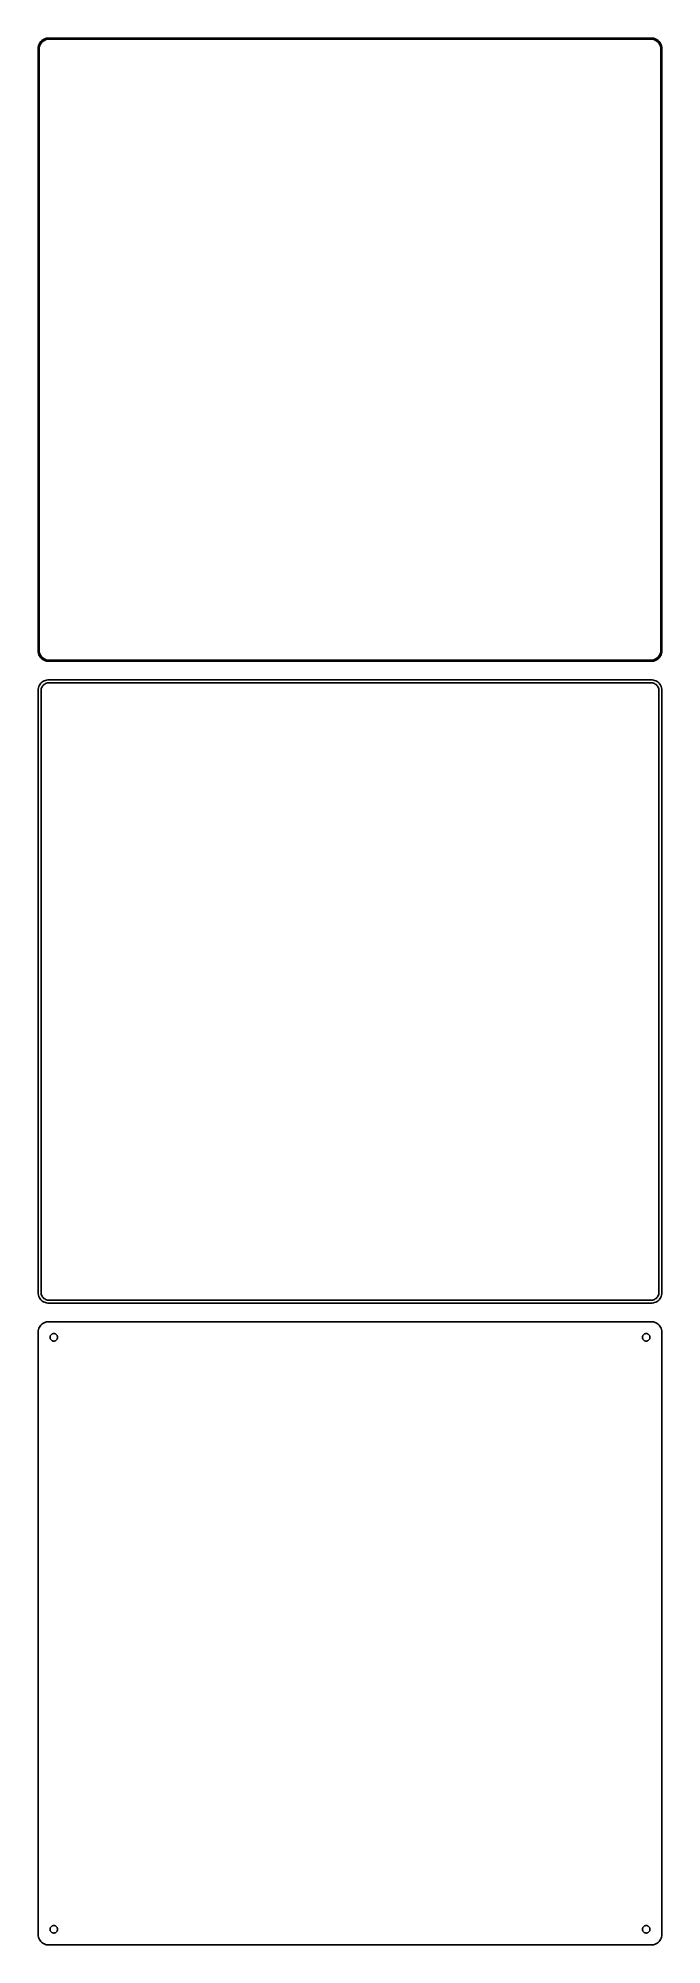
# Model space of a CAD drawing. Header units: metres. Extents: x -150 to 150, y 468 to 1386.
import ezdxf

# ---------------------------------------------------------------- set-up
doc = ezdxf.new("R2010")
doc.units = ezdxf.units.M

msp = doc.modelspace()

# ---------------------------------------------------------------- linework, layer by layer
for p, q in [((-149.961, 1381.63), (-150, 1381)), ((-150, 1381), (-150, 1091)), ((-149.843, 1382.24), (-149.961, 1381.63)), ((-149.649, 1382.84), (-149.843, 1382.24)), ((-149.382, 1383.41), (-149.649, 1382.84)), ((-149.5, 1380.75), (-149.463, 1381.35)), ((-149.5, 1091.25), (-149.5, 1380.75)), ((-149.463, 1381.35), (-149.351, 1381.93)), ((-149.045, 1383.94), (-149.382, 1383.41)), ((-149.351, 1381.93), (-149.166, 1382.5)), ((-149.166, 1382.5), (-148.912, 1383.04)), ((-148.645, 1384.42), (-149.045, 1383.94)), ((-148.912, 1383.04), (-148.593, 1383.54)), ((-148.187, 1384.85), (-148.645, 1384.42)), ((-148.593, 1383.54), (-148.213, 1384)), ((-148.213, 1384), (-147.778, 1384.41)), ((-147.679, 1385.22), (-148.187, 1384.85)), ((-147.778, 1384.41), (-147.295, 1384.76)), ((-147.129, 1385.52), (-147.679, 1385.22)), ((-147.295, 1384.76), (-146.772, 1385.05)), ((-146.545, 1385.76), (-147.129, 1385.52)), ((-146.772, 1385.05), (-146.218, 1385.27)), ((-145.937, 1385.91), (-146.545, 1385.76)), ((-146.218, 1385.27), (-145.64, 1385.42)), ((-145.314, 1385.99), (-145.937, 1385.91)), ((-145.64, 1385.42), (-145.048, 1385.49)), ((145.314, 1385.99), (-145.314, 1385.99)), ((-145.048, 1385.49), (145.048, 1385.49)), ((145.048, 1385.49), (145.64, 1385.42)), ((145.937, 1385.91), (145.314, 1385.99)), ((145.64, 1385.42), (146.218, 1385.27)), ((146.545, 1385.76), (145.937, 1385.91)), ((146.218, 1385.27), (146.772, 1385.05)), ((147.129, 1385.52), (146.545, 1385.76)), ((146.772, 1385.05), (147.295, 1384.76)), ((147.679, 1385.22), (147.129, 1385.52)), ((147.295, 1384.76), (147.778, 1384.41)), ((148.187, 1384.85), (147.679, 1385.22)), ((147.778, 1384.41), (148.213, 1384)), ((148.645, 1384.42), (148.187, 1384.85)), ((148.213, 1384), (148.593, 1383.54)), ((148.593, 1383.54), (148.912, 1383.04)), ((149.045, 1383.94), (148.645, 1384.42)), ((148.912, 1383.04), (149.166, 1382.5)), ((149.382, 1383.41), (149.045, 1383.94)), ((149.166, 1382.5), (149.351, 1381.93)), ((149.351, 1381.93), (149.463, 1381.35)), ((149.649, 1382.84), (149.382, 1383.41)), ((149.463, 1381.35), (149.5, 1380.75)), ((149.5, 1380.75), (149.5, 1091.25)), ((149.843, 1382.24), (149.649, 1382.84)), ((149.961, 1381.63), (149.843, 1382.24)), ((150, 1381), (149.961, 1381.63)), ((150, 1091), (150, 1381)), ((-150, 1091), (-149.961, 1090.37)), ((-149.961, 1090.37), (-149.843, 1089.76)), ((-149.843, 1089.76), (-149.649, 1089.16)), ((-149.649, 1089.16), (-149.382, 1088.59)), ((-149.463, 1090.65), (-149.5, 1091.25)), ((-149.351, 1090.07), (-149.463, 1090.65)), ((-149.382, 1088.59), (-149.045, 1088.06)), ((-149.166, 1089.5), (-149.351, 1090.07)), ((-148.912, 1088.96), (-149.166, 1089.5)), ((-149.045, 1088.06), (-148.645, 1087.58)), ((-148.593, 1088.46), (-148.912, 1088.96)), ((-148.645, 1087.58), (-148.187, 1087.15)), ((-148.213, 1088), (-148.593, 1088.46)), ((-147.778, 1087.59), (-148.213, 1088)), ((-148.187, 1087.15), (-147.679, 1086.78)), ((-147.295, 1087.24), (-147.778, 1087.59)), ((-147.679, 1086.78), (-147.129, 1086.48)), ((-146.772, 1086.95), (-147.295, 1087.24)), ((-147.129, 1086.48), (-146.545, 1086.24)), ((-146.218, 1086.73), (-146.772, 1086.95)), ((-146.545, 1086.24), (-145.937, 1086.09)), ((-145.64, 1086.58), (-146.218, 1086.73)), ((-145.937, 1086.09), (-145.314, 1086.01)), ((-145.048, 1086.51), (-145.64, 1086.58)), ((-145.314, 1086.01), (145.314, 1086.01)), ((145.048, 1086.51), (-145.048, 1086.51)), ((145.64, 1086.58), (145.048, 1086.51)), ((145.314, 1086.01), (145.937, 1086.09)), ((146.218, 1086.73), (145.64, 1086.58)), ((145.937, 1086.09), (146.545, 1086.24)), ((146.772, 1086.95), (146.218, 1086.73)), ((146.545, 1086.24), (147.129, 1086.48)), ((147.295, 1087.24), (146.772, 1086.95)), ((147.129, 1086.48), (147.679, 1086.78)), ((147.778, 1087.59), (147.295, 1087.24)), ((147.679, 1086.78), (148.187, 1087.15)), ((148.213, 1088), (147.778, 1087.59)), ((148.187, 1087.15), (148.645, 1087.58)), ((148.593, 1088.46), (148.213, 1088)), ((148.912, 1088.96), (148.593, 1088.46)), ((148.645, 1087.58), (149.045, 1088.06)), ((149.166, 1089.5), (148.912, 1088.96)), ((149.045, 1088.06), (149.382, 1088.59)), ((149.351, 1090.07), (149.166, 1089.5)), ((149.463, 1090.65), (149.351, 1090.07)), ((149.382, 1088.59), (149.649, 1089.16)), ((149.5, 1091.25), (149.463, 1090.65)), ((149.649, 1089.16), (149.843, 1089.76)), ((149.843, 1089.76), (149.961, 1090.37)), ((149.961, 1090.37), (150, 1091)), ((-149.382, 1074.41), (-149.649, 1073.84)), ((-149.045, 1074.94), (-149.382, 1074.41)), ((-148.645, 1075.42), (-149.045, 1074.94)), ((-148.187, 1075.85), (-148.645, 1075.42)), ((-147.679, 1076.22), (-148.187, 1075.85)), ((-147.88, 1074.02), (-147.571, 1074.4)), ((-147.129, 1076.52), (-147.679, 1076.22)), ((-147.571, 1074.4), (-147.216, 1074.73)), ((-147.216, 1074.73), (-146.823, 1075.02)), ((-146.545, 1076.76), (-147.129, 1076.52)), ((-146.823, 1075.02), (-146.398, 1075.25)), ((-145.937, 1076.91), (-146.545, 1076.76)), ((-146.398, 1075.25), (-145.946, 1075.43)), ((-145.946, 1075.43), (-145.475, 1075.55)), ((-145.314, 1076.99), (-145.937, 1076.91)), ((-145.475, 1075.55), (-144.993, 1075.61)), ((145.314, 1076.99), (-145.314, 1076.99)), ((-144.993, 1075.61), (144.993, 1075.61)), ((144.993, 1075.61), (145.475, 1075.55)), ((145.937, 1076.91), (145.314, 1076.99)), ((145.475, 1075.55), (145.946, 1075.43)), ((146.545, 1076.76), (145.937, 1076.91)), ((145.946, 1075.43), (146.398, 1075.25)), ((146.398, 1075.25), (146.823, 1075.02)), ((147.129, 1076.52), (146.545, 1076.76)), ((146.823, 1075.02), (147.216, 1074.73)), ((147.679, 1076.22), (147.129, 1076.52)), ((147.216, 1074.73), (147.571, 1074.4)), ((147.571, 1074.4), (147.88, 1074.02)), ((148.187, 1075.85), (147.679, 1076.22)), ((148.645, 1075.42), (148.187, 1075.85)), ((149.045, 1074.94), (148.645, 1075.42)), ((149.382, 1074.41), (149.045, 1074.94)), ((149.649, 1073.84), (149.382, 1074.41)), ((-149.961, 1072.63), (-150, 1072)), ((-150, 1072), (-150, 782)), ((-149.843, 1073.24), (-149.961, 1072.63)), ((-149.649, 1073.84), (-149.843, 1073.24)), ((-148.619, 1071.75), (-148.589, 1072.23)), ((-148.619, 782.25), (-148.619, 1071.75)), ((-148.589, 1072.23), (-148.498, 1072.71)), ((-148.498, 1072.71), (-148.348, 1073.17)), ((-148.348, 1073.17), (-148.141, 1073.61)), ((-148.141, 1073.61), (-147.88, 1074.02)), ((147.88, 1074.02), (148.141, 1073.61)), ((148.141, 1073.61), (148.348, 1073.17)), ((148.348, 1073.17), (148.498, 1072.71)), ((148.498, 1072.71), (148.589, 1072.23)), ((148.589, 1072.23), (148.619, 1071.75)), ((148.619, 1071.75), (148.619, 782.25)), ((149.843, 1073.24), (149.649, 1073.84)), ((149.961, 1072.63), (149.843, 1073.24)), ((150, 1072), (149.961, 1072.63)), ((150, 782), (150, 1072)), ((-150, 782), (-149.961, 781.373)), ((-149.961, 781.373), (-149.843, 780.757)), ((-149.843, 780.757), (-149.649, 780.159)), ((-148.589, 781.765), (-148.619, 782.25)), ((-148.498, 781.288), (-148.589, 781.765)), ((-148.348, 780.826), (-148.498, 781.288)), ((-148.141, 780.386), (-148.348, 780.826)), ((-147.88, 779.976), (-148.141, 780.386)), ((148.141, 780.386), (147.88, 779.976)), ((148.348, 780.826), (148.141, 780.386)), ((148.498, 781.288), (148.348, 780.826)), ((148.589, 781.765), (148.498, 781.288)), ((148.619, 782.25), (148.589, 781.765)), ((149.649, 780.159), (149.843, 780.757)), ((149.843, 780.757), (149.961, 781.373)), ((149.961, 781.373), (150, 782)), ((-149.649, 780.159), (-149.382, 779.591)), ((-149.382, 779.591), (-149.045, 779.061)), ((-149.045, 779.061), (-148.645, 778.577)), ((-148.645, 778.577), (-148.187, 778.147)), ((-148.187, 778.147), (-147.679, 777.778)), ((-147.571, 779.601), (-147.88, 779.976)), ((-147.679, 777.778), (-147.129, 777.476)), ((-147.216, 779.269), (-147.571, 779.601)), ((-146.823, 778.983), (-147.216, 779.269)), ((-147.129, 777.476), (-146.545, 777.245)), ((-146.398, 778.749), (-146.823, 778.983)), ((-146.545, 777.245), (-145.937, 777.089)), ((-145.946, 778.57), (-146.398, 778.749)), ((-145.475, 778.449), (-145.946, 778.57)), ((-145.937, 777.089), (-145.314, 777.01)), ((-144.993, 778.388), (-145.475, 778.449)), ((-145.314, 777.01), (145.314, 777.01)), ((144.993, 778.388), (-144.993, 778.388)), ((145.475, 778.449), (144.993, 778.388)), ((145.314, 777.01), (145.937, 777.089)), ((145.946, 778.57), (145.475, 778.449)), ((145.937, 777.089), (146.545, 777.245)), ((146.398, 778.749), (145.946, 778.57)), ((146.823, 778.983), (146.398, 778.749)), ((146.545, 777.245), (147.129, 777.476)), ((147.216, 779.269), (146.823, 778.983)), ((147.129, 777.476), (147.679, 777.778)), ((147.571, 779.601), (147.216, 779.269)), ((147.88, 779.976), (147.571, 779.601)), ((147.679, 777.778), (148.187, 778.147)), ((148.187, 778.147), (148.645, 778.577)), ((148.645, 778.577), (149.045, 779.061)), ((149.045, 779.061), (149.382, 779.591)), ((149.382, 779.591), (149.649, 780.159)), ((-149.961, 763.627), (-150, 763)), ((-150, 763), (-150, 473)), ((-149.843, 764.243), (-149.961, 763.627)), ((-149.649, 764.841), (-149.843, 764.243)), ((-149.382, 765.409), (-149.649, 764.841)), ((-149.045, 765.939), (-149.382, 765.409)), ((-148.645, 766.423), (-149.045, 765.939)), ((-148.187, 766.853), (-148.645, 766.423)), ((-147.679, 767.222), (-148.187, 766.853)), ((-147.129, 767.524), (-147.679, 767.222)), ((-146.545, 767.755), (-147.129, 767.524)), ((-145.937, 767.911), (-146.545, 767.755)), ((-145.314, 767.99), (-145.937, 767.911)), ((145.314, 767.99), (-145.314, 767.99)), ((-143.647, 761.887), (-143.464, 762.02)), ((-143.464, 762.02), (-143.266, 762.129)), ((-143.266, 762.129), (-143.056, 762.212)), ((-143.056, 762.212), (-142.837, 762.268)), ((-142.837, 762.268), (-142.613, 762.296)), ((-142.613, 762.296), (-142.387, 762.296)), ((-142.387, 762.296), (-142.163, 762.268)), ((-142.163, 762.268), (-141.944, 762.212)), ((-141.944, 762.212), (-141.734, 762.129)), ((-141.734, 762.129), (-141.536, 762.02)), ((-141.536, 762.02), (-141.353, 761.887)), ((141.353, 761.887), (141.536, 762.02)), ((141.536, 762.02), (141.734, 762.129)), ((141.734, 762.129), (141.944, 762.212)), ((141.944, 762.212), (142.163, 762.268)), ((142.163, 762.268), (142.387, 762.296)), ((142.387, 762.296), (142.613, 762.296)), ((142.613, 762.296), (142.837, 762.268)), ((142.837, 762.268), (143.056, 762.212)), ((143.056, 762.212), (143.266, 762.129)), ((143.266, 762.129), (143.464, 762.02)), ((143.464, 762.02), (143.647, 761.887)), ((145.937, 767.911), (145.314, 767.99)), ((146.545, 767.755), (145.937, 767.911)), ((147.129, 767.524), (146.545, 767.755)), ((147.679, 767.222), (147.129, 767.524)), ((148.187, 766.853), (147.679, 767.222)), ((148.645, 766.423), (148.187, 766.853)), ((149.045, 765.939), (148.645, 766.423)), ((149.382, 765.409), (149.045, 765.939)), ((149.649, 764.841), (149.382, 765.409)), ((149.843, 764.243), (149.649, 764.841)), ((149.961, 763.627), (149.843, 764.243)), ((150, 763), (149.961, 763.627)), ((150, 473), (150, 763)), ((-144.3, 760.5), (-144.286, 760.726)), ((-144.286, 760.274), (-144.3, 760.5)), ((-144.286, 760.726), (-144.243, 760.948)), ((-144.243, 760.052), (-144.286, 760.274)), ((-144.243, 760.948), (-144.174, 761.163)), ((-144.174, 759.837), (-144.243, 760.052)), ((-144.174, 761.163), (-144.077, 761.367)), ((-144.077, 759.633), (-144.174, 759.837)), ((-144.077, 761.367), (-143.956, 761.558)), ((-143.956, 759.442), (-144.077, 759.633)), ((-143.956, 761.558), (-143.812, 761.732)), ((-143.812, 759.268), (-143.956, 759.442)), ((-143.812, 761.732), (-143.647, 761.887)), ((-143.647, 759.113), (-143.812, 759.268)), ((-143.464, 758.98), (-143.647, 759.113)), ((-143.266, 758.871), (-143.464, 758.98)), ((-143.056, 758.788), (-143.266, 758.871)), ((-142.837, 758.732), (-143.056, 758.788)), ((-142.613, 758.704), (-142.837, 758.732)), ((-142.387, 758.704), (-142.613, 758.704)), ((-142.163, 758.732), (-142.387, 758.704)), ((-141.944, 758.788), (-142.163, 758.732)), ((-141.734, 758.871), (-141.944, 758.788)), ((-141.536, 758.98), (-141.734, 758.871)), ((-141.353, 759.113), (-141.536, 758.98)), ((-141.353, 761.887), (-141.188, 761.732)), ((-141.188, 759.268), (-141.353, 759.113)), ((-141.188, 761.732), (-141.044, 761.558)), ((-141.044, 759.442), (-141.188, 759.268)), ((-141.044, 761.558), (-140.923, 761.367)), ((-140.923, 759.633), (-141.044, 759.442)), ((-140.923, 761.367), (-140.826, 761.163)), ((-140.826, 759.837), (-140.923, 759.633)), ((-140.826, 761.163), (-140.757, 760.948)), ((-140.757, 760.052), (-140.826, 759.837)), ((-140.757, 760.948), (-140.714, 760.726)), ((-140.714, 760.274), (-140.757, 760.052)), ((-140.714, 760.726), (-140.7, 760.5)), ((-140.7, 760.5), (-140.714, 760.274)), ((140.7, 760.5), (140.714, 760.726)), ((140.714, 760.274), (140.7, 760.5)), ((140.714, 760.726), (140.757, 760.948)), ((140.757, 760.052), (140.714, 760.274)), ((140.757, 760.948), (140.826, 761.163)), ((140.826, 759.837), (140.757, 760.052)), ((140.826, 761.163), (140.923, 761.367)), ((140.923, 759.633), (140.826, 759.837)), ((140.923, 761.367), (141.044, 761.558)), ((141.044, 759.442), (140.923, 759.633)), ((141.044, 761.558), (141.188, 761.732)), ((141.188, 759.268), (141.044, 759.442)), ((141.188, 761.732), (141.353, 761.887)), ((141.353, 759.113), (141.188, 759.268)), ((141.536, 758.98), (141.353, 759.113)), ((141.734, 758.871), (141.536, 758.98)), ((141.944, 758.788), (141.734, 758.871)), ((142.163, 758.732), (141.944, 758.788)), ((142.387, 758.704), (142.163, 758.732)), ((142.613, 758.704), (142.387, 758.704)), ((142.837, 758.732), (142.613, 758.704)), ((143.056, 758.788), (142.837, 758.732)), ((143.266, 758.871), (143.056, 758.788)), ((143.464, 758.98), (143.266, 758.871)), ((143.647, 759.113), (143.464, 758.98)), ((143.647, 761.887), (143.812, 761.732)), ((143.812, 759.268), (143.647, 759.113)), ((143.812, 761.732), (143.956, 761.558)), ((143.956, 759.442), (143.812, 759.268)), ((143.956, 761.558), (144.077, 761.367)), ((144.077, 759.633), (143.956, 759.442)), ((144.077, 761.367), (144.174, 761.163)), ((144.174, 759.837), (144.077, 759.633)), ((144.174, 761.163), (144.243, 760.948)), ((144.243, 760.052), (144.174, 759.837)), ((144.243, 760.948), (144.286, 760.726)), ((144.286, 760.274), (144.243, 760.052)), ((144.286, 760.726), (144.3, 760.5)), ((144.3, 760.5), (144.286, 760.274)), ((-150, 473), (-149.961, 472.373)), ((-149.961, 472.373), (-149.843, 471.757)), ((-149.843, 471.757), (-149.649, 471.159)), ((-149.649, 471.159), (-149.382, 470.591)), ((-149.382, 470.591), (-149.045, 470.061)), ((-149.045, 470.061), (-148.645, 469.577)), ((-148.645, 469.577), (-148.187, 469.147)), ((-148.187, 469.147), (-147.679, 468.778)), ((-147.679, 468.778), (-147.129, 468.476)), ((-147.129, 468.476), (-146.545, 468.245)), ((-146.545, 468.245), (-145.937, 468.089)), ((-144.3, 475.5), (-144.286, 475.726)), ((-144.286, 475.274), (-144.3, 475.5)), ((-144.286, 475.726), (-144.243, 475.948)), ((-144.243, 475.052), (-144.286, 475.274)), ((-144.243, 475.948), (-144.174, 476.163)), ((-144.174, 474.837), (-144.243, 475.052)), ((-144.174, 476.163), (-144.077, 476.367)), ((-144.077, 474.633), (-144.174, 474.837)), ((-144.077, 476.367), (-143.956, 476.558)), ((-143.956, 474.442), (-144.077, 474.633)), ((-143.956, 476.558), (-143.812, 476.732)), ((-143.812, 474.268), (-143.956, 474.442)), ((-143.812, 476.732), (-143.647, 476.887)), ((-143.647, 474.113), (-143.812, 474.268)), ((-143.647, 476.887), (-143.464, 477.02)), ((-143.464, 473.98), (-143.647, 474.113)), ((-143.464, 477.02), (-143.266, 477.129)), ((-143.266, 473.871), (-143.464, 473.98)), ((-143.266, 477.129), (-143.056, 477.212)), ((-143.056, 473.788), (-143.266, 473.871)), ((-143.056, 477.212), (-142.837, 477.268)), ((-142.837, 473.732), (-143.056, 473.788)), ((-142.837, 477.268), (-142.613, 477.296)), ((-142.613, 473.704), (-142.837, 473.732)), ((-142.613, 477.296), (-142.387, 477.296)), ((-142.387, 473.704), (-142.613, 473.704)), ((-142.387, 477.296), (-142.163, 477.268)), ((-142.163, 473.732), (-142.387, 473.704)), ((-142.163, 477.268), (-141.944, 477.212)), ((-141.944, 473.788), (-142.163, 473.732)), ((-141.944, 477.212), (-141.734, 477.129)), ((-141.734, 473.871), (-141.944, 473.788)), ((-141.734, 477.129), (-141.536, 477.02)), ((-141.536, 473.98), (-141.734, 473.871)), ((-141.536, 477.02), (-141.353, 476.887)), ((-141.353, 474.113), (-141.536, 473.98)), ((-141.353, 476.887), (-141.188, 476.732)), ((-141.188, 474.268), (-141.353, 474.113)), ((-141.188, 476.732), (-141.044, 476.558)), ((-141.044, 474.442), (-141.188, 474.268)), ((-141.044, 476.558), (-140.923, 476.367)), ((-140.923, 474.633), (-141.044, 474.442)), ((-140.923, 476.367), (-140.826, 476.163)), ((-140.826, 474.837), (-140.923, 474.633)), ((-140.826, 476.163), (-140.757, 475.948)), ((-140.757, 475.052), (-140.826, 474.837)), ((-140.757, 475.948), (-140.714, 475.726)), ((-140.714, 475.274), (-140.757, 475.052)), ((-140.714, 475.726), (-140.7, 475.5)), ((-140.7, 475.5), (-140.714, 475.274)), ((140.7, 475.5), (140.714, 475.726)), ((140.714, 475.274), (140.7, 475.5)), ((140.714, 475.726), (140.757, 475.948)), ((140.757, 475.052), (140.714, 475.274)), ((140.757, 475.948), (140.826, 476.163)), ((140.826, 474.837), (140.757, 475.052)), ((140.826, 476.163), (140.923, 476.367)), ((140.923, 474.633), (140.826, 474.837)), ((140.923, 476.367), (141.044, 476.558)), ((141.044, 474.442), (140.923, 474.633)), ((141.044, 476.558), (141.188, 476.732)), ((141.188, 474.268), (141.044, 474.442)), ((141.188, 476.732), (141.353, 476.887)), ((141.353, 474.113), (141.188, 474.268)), ((141.353, 476.887), (141.536, 477.02)), ((141.536, 473.98), (141.353, 474.113)), ((141.536, 477.02), (141.734, 477.129)), ((141.734, 473.871), (141.536, 473.98)), ((141.734, 477.129), (141.944, 477.212)), ((141.944, 473.788), (141.734, 473.871)), ((141.944, 477.212), (142.163, 477.268)), ((142.163, 473.732), (141.944, 473.788)), ((142.163, 477.268), (142.387, 477.296)), ((142.387, 473.704), (142.163, 473.732)), ((142.387, 477.296), (142.613, 477.296)), ((142.613, 473.704), (142.387, 473.704)), ((142.613, 477.296), (142.837, 477.268)), ((142.837, 473.732), (142.613, 473.704)), ((142.837, 477.268), (143.056, 477.212)), ((143.056, 473.788), (142.837, 473.732)), ((143.056, 477.212), (143.266, 477.129)), ((143.266, 473.871), (143.056, 473.788)), ((143.266, 477.129), (143.464, 477.02)), ((143.464, 473.98), (143.266, 473.871)), ((143.464, 477.02), (143.647, 476.887)), ((143.647, 474.113), (143.464, 473.98)), ((143.647, 476.887), (143.812, 476.732)), ((143.812, 474.268), (143.647, 474.113)), ((143.812, 476.732), (143.956, 476.558)), ((143.956, 474.442), (143.812, 474.268)), ((143.956, 476.558), (144.077, 476.367)), ((144.077, 474.633), (143.956, 474.442)), ((144.077, 476.367), (144.174, 476.163)), ((144.174, 474.837), (144.077, 474.633)), ((144.174, 476.163), (144.243, 475.948)), ((144.243, 475.052), (144.174, 474.837)), ((144.243, 475.948), (144.286, 475.726)), ((144.286, 475.274), (144.243, 475.052)), ((144.286, 475.726), (144.3, 475.5)), ((144.3, 475.5), (144.286, 475.274)), ((145.937, 468.089), (146.545, 468.245)), ((146.545, 468.245), (147.129, 468.476)), ((147.129, 468.476), (147.679, 468.778)), ((147.679, 468.778), (148.187, 469.147)), ((148.187, 469.147), (148.645, 469.577)), ((148.645, 469.577), (149.045, 470.061)), ((149.045, 470.061), (149.382, 470.591)), ((149.382, 470.591), (149.649, 471.159)), ((149.649, 471.159), (149.843, 471.757)), ((149.843, 471.757), (149.961, 472.373)), ((149.961, 472.373), (150, 473)), ((-145.937, 468.089), (-145.314, 468.01)), ((-145.314, 468.01), (145.314, 468.01)), ((145.314, 468.01), (145.937, 468.089))]:
    msp.add_line(p, q)

doc.saveas('drawing.dxf')
